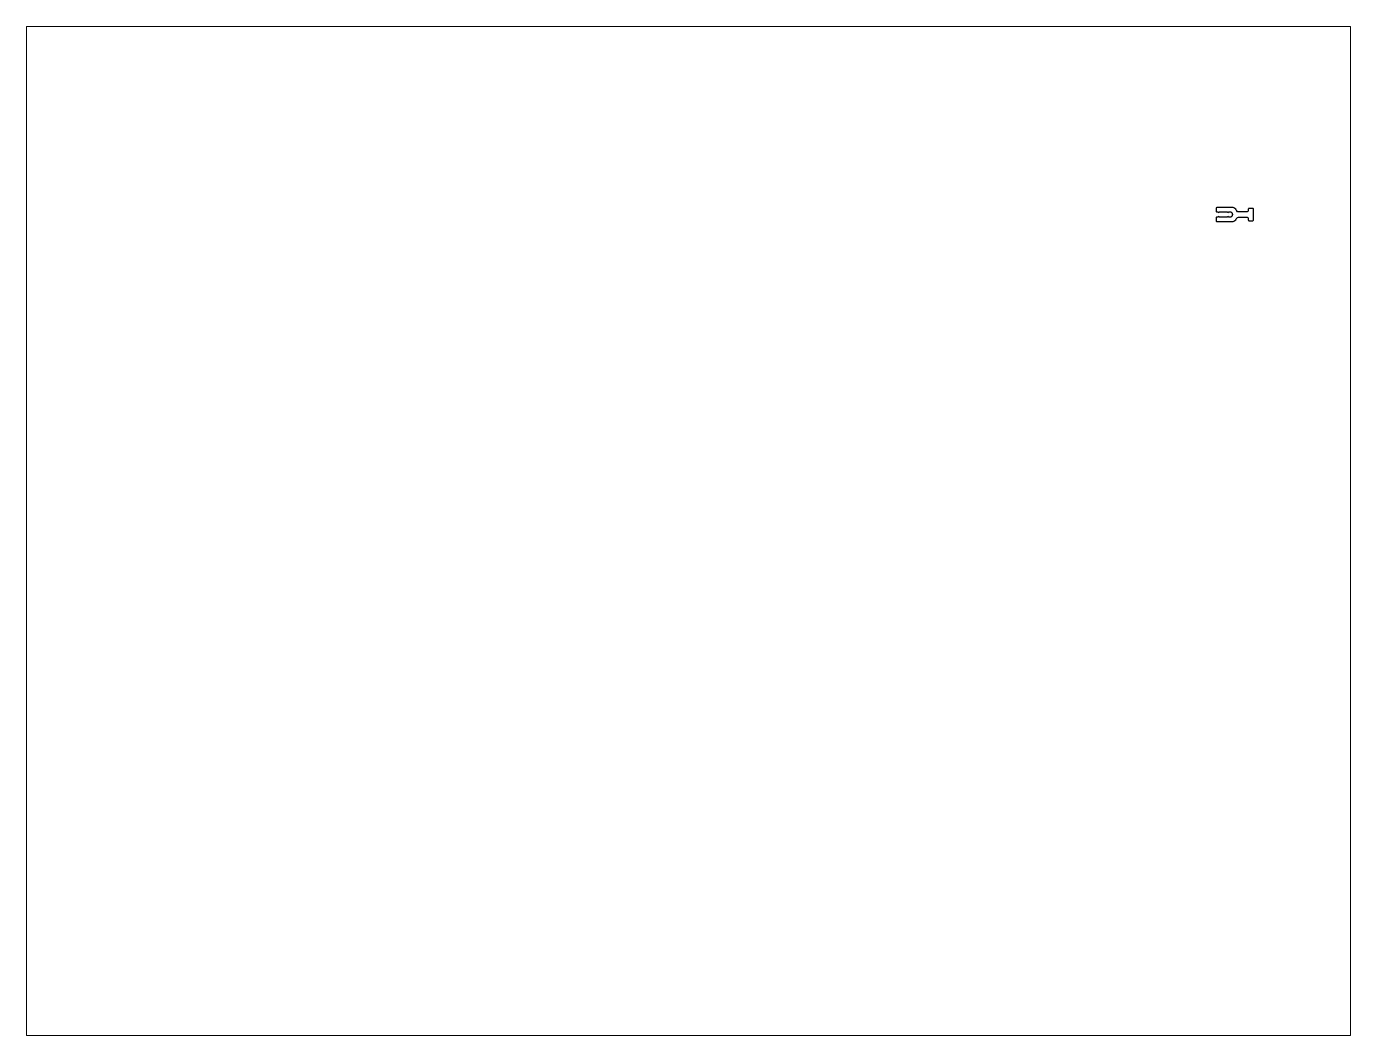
# Paper-space layout 'Layout1' of a CAD drawing. Extents: x 27 to 240, y 20 to 183.
# The model-space entities are those that its viewports show. They can reach past a viewport. Long polylines and large blocks are cut down to what shows.
import ezdxf

# ---------------------------------------------------------------- set-up
doc = ezdxf.new("R2010")
doc.units = 0
doc.header["$LTSCALE"] = 15
doc.layers.get('0').update_dxf_attribs({"linetype": 'CONTINUOUS'})

msp = doc.modelspace()

# ---------------------------------------------------------------- linework, layer by layer
at = {"linetype": 'CONTINUOUS'}
msp.add_lwpolyline([(344.2, 223.48, 0.414214), (344.4, 223.28), (344.8, 223.28, 1), (345.2, 223.28), (347.5, 223.28, 1), (347.9, 223.28), (348.2, 223.28, -1), (348.2, 221.68), (347.9, 221.68, 1), (347.5, 221.68), (345.2, 221.68, 1), (344.8, 221.68), (344.4, 221.68, 0.414214), (344.2, 221.48), (344.2, 220.68, 0.414214), (344.4, 220.48), (349.19, 220.48, 0.147477), (349.47, 220.56, 0.131333), (350.25, 221.45, -0.284316), (350.7, 221.73), (353.1, 221.73, -0.414214), (353.6, 221.23), (353.6, 220.88, 0.414214), (353.8, 220.68), (354.9, 220.68, 0.414214), (355.1, 220.88), (355.1, 224.08, 0.414214), (354.9, 224.28), (353.8, 224.28, 0.414214), (353.6, 224.08), (353.6, 223.73, -0.414214), (353.1, 223.23), (350.7, 223.23, -0.284316), (350.25, 223.51, 0.131333), (349.47, 224.4, 0.147477), (349.19, 224.48), (344.4, 224.48, 0.414214), (344.2, 224.28)], format="xyb", close=True, dxfattribs=at)

psp = doc.layouts.get("Layout1")

# ---------------------------------------------------------------- viewports
at = {"layer": '0', "color": 0, "linetype": 'BYBLOCK', "ltscale": 0.05}
psp.add_viewport(center=(133.35, 101.6), size=(213.36, 162.56), view_center_point=(190.51, 130.3), view_height=293.8955, dxfattribs=at)

doc.saveas('drawing.dxf')
